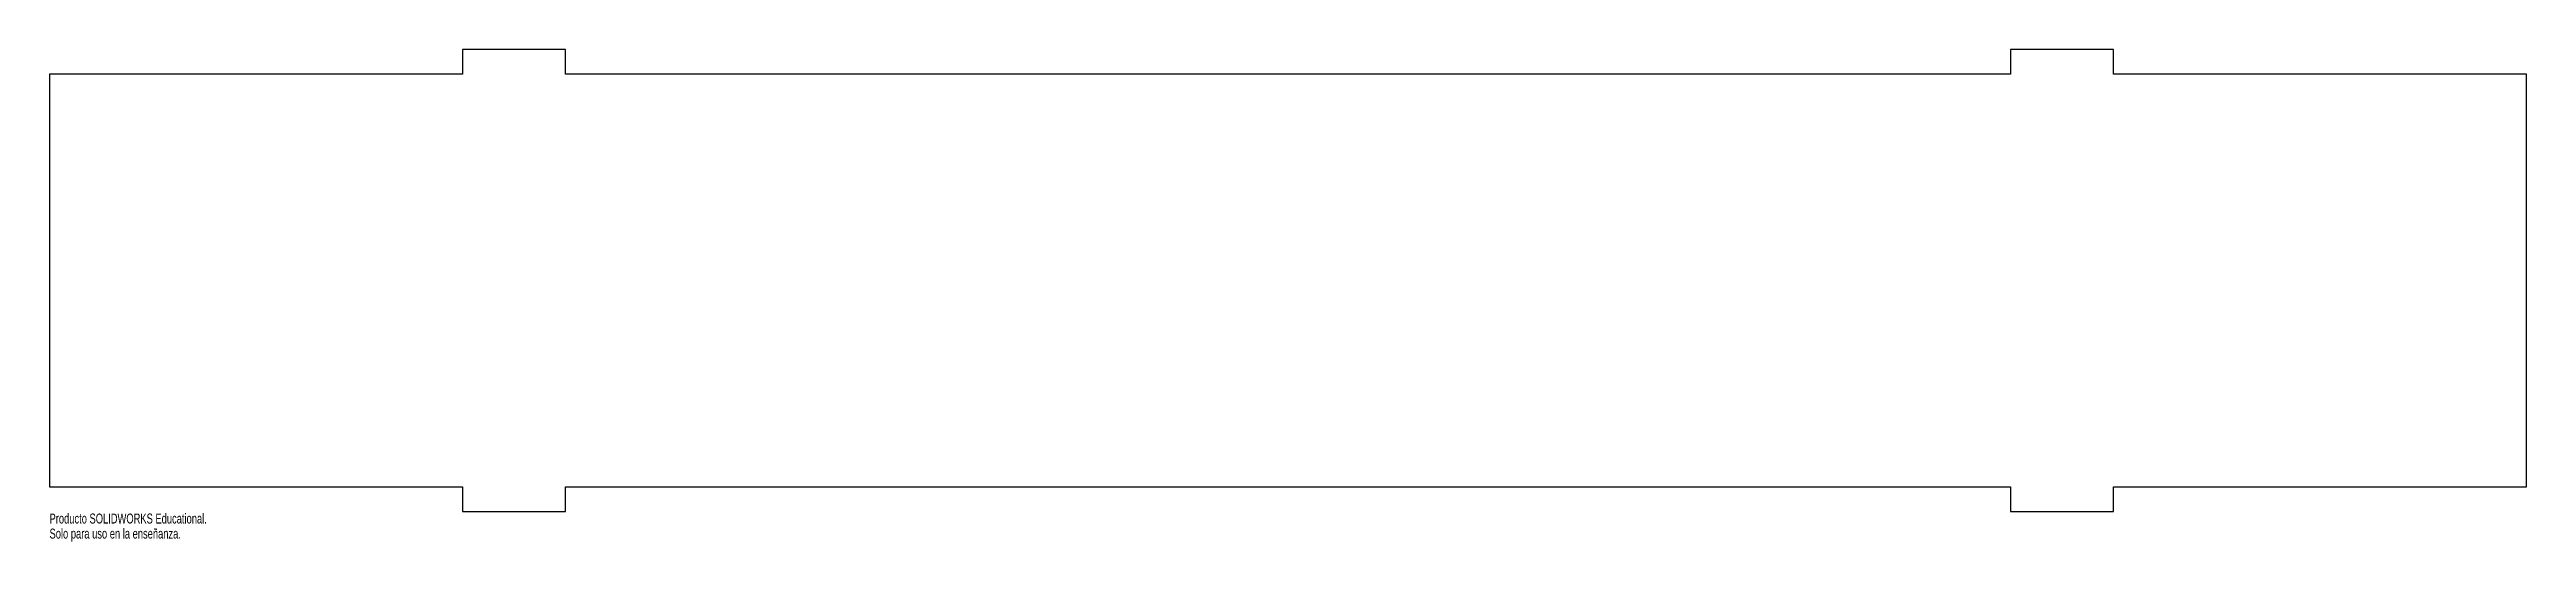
# Model space of a CAD drawing. Header units: millimetres. Extents: x -600 to 600, y -127 to 112.
import ezdxf

# ---------------------------------------------------------------- set-up
doc = ezdxf.new("R2010")
doc.units = ezdxf.units.MM
doc.styles.add('SLDTEXTSTYLE0', font='TXT', dxfattribs={"width": 0.7})

msp = doc.modelspace()

# ---------------------------------------------------------------- linework, layer by layer
at = {"color": 7, "linetype": 'Continuous', "lineweight": 25}
for p, q in [((-350, 112), (-400, 112)), ((-400, 112), (-400, 100)), ((-350, 100), (-350, 112)), ((400, 112), (350, 112)), ((350, 112), (350, 100)), ((400, 100), (400, 112)), ((-400, 100), (-600, 100)), ((-600, 100), (-600, -100)), ((350, 100), (-350, 100)), ((600, 100), (400, 100)), ((600, -100), (600, 100)), ((-600, -100), (-400, -100)), ((-400, -100), (-400, -112)), ((-350, -112), (-350, -100)), ((-350, -100), (350, -100)), ((350, -100), (350, -112)), ((400, -112), (400, -100)), ((400, -100), (600, -100)), ((-400, -112), (-350, -112)), ((350, -112), (400, -112))]:
    msp.add_line(p, q, dxfattribs=at)

# ---------------------------------------------------------------- texts
at = {"color": 7, "linetype": 'Continuous', "char_height": 4.834, "attachment_point": 1, "style": 'SLDTEXTSTYLE0'}
for s, insert in [('Producto SOLIDWORKS Educational.', (-600, -113)), ('Solo para uso en la enseñanza.', (-600, -120.3))]:
    msp.add_mtext(s, dxfattribs=dict(at, insert=insert))

doc.saveas('drawing.dxf')
